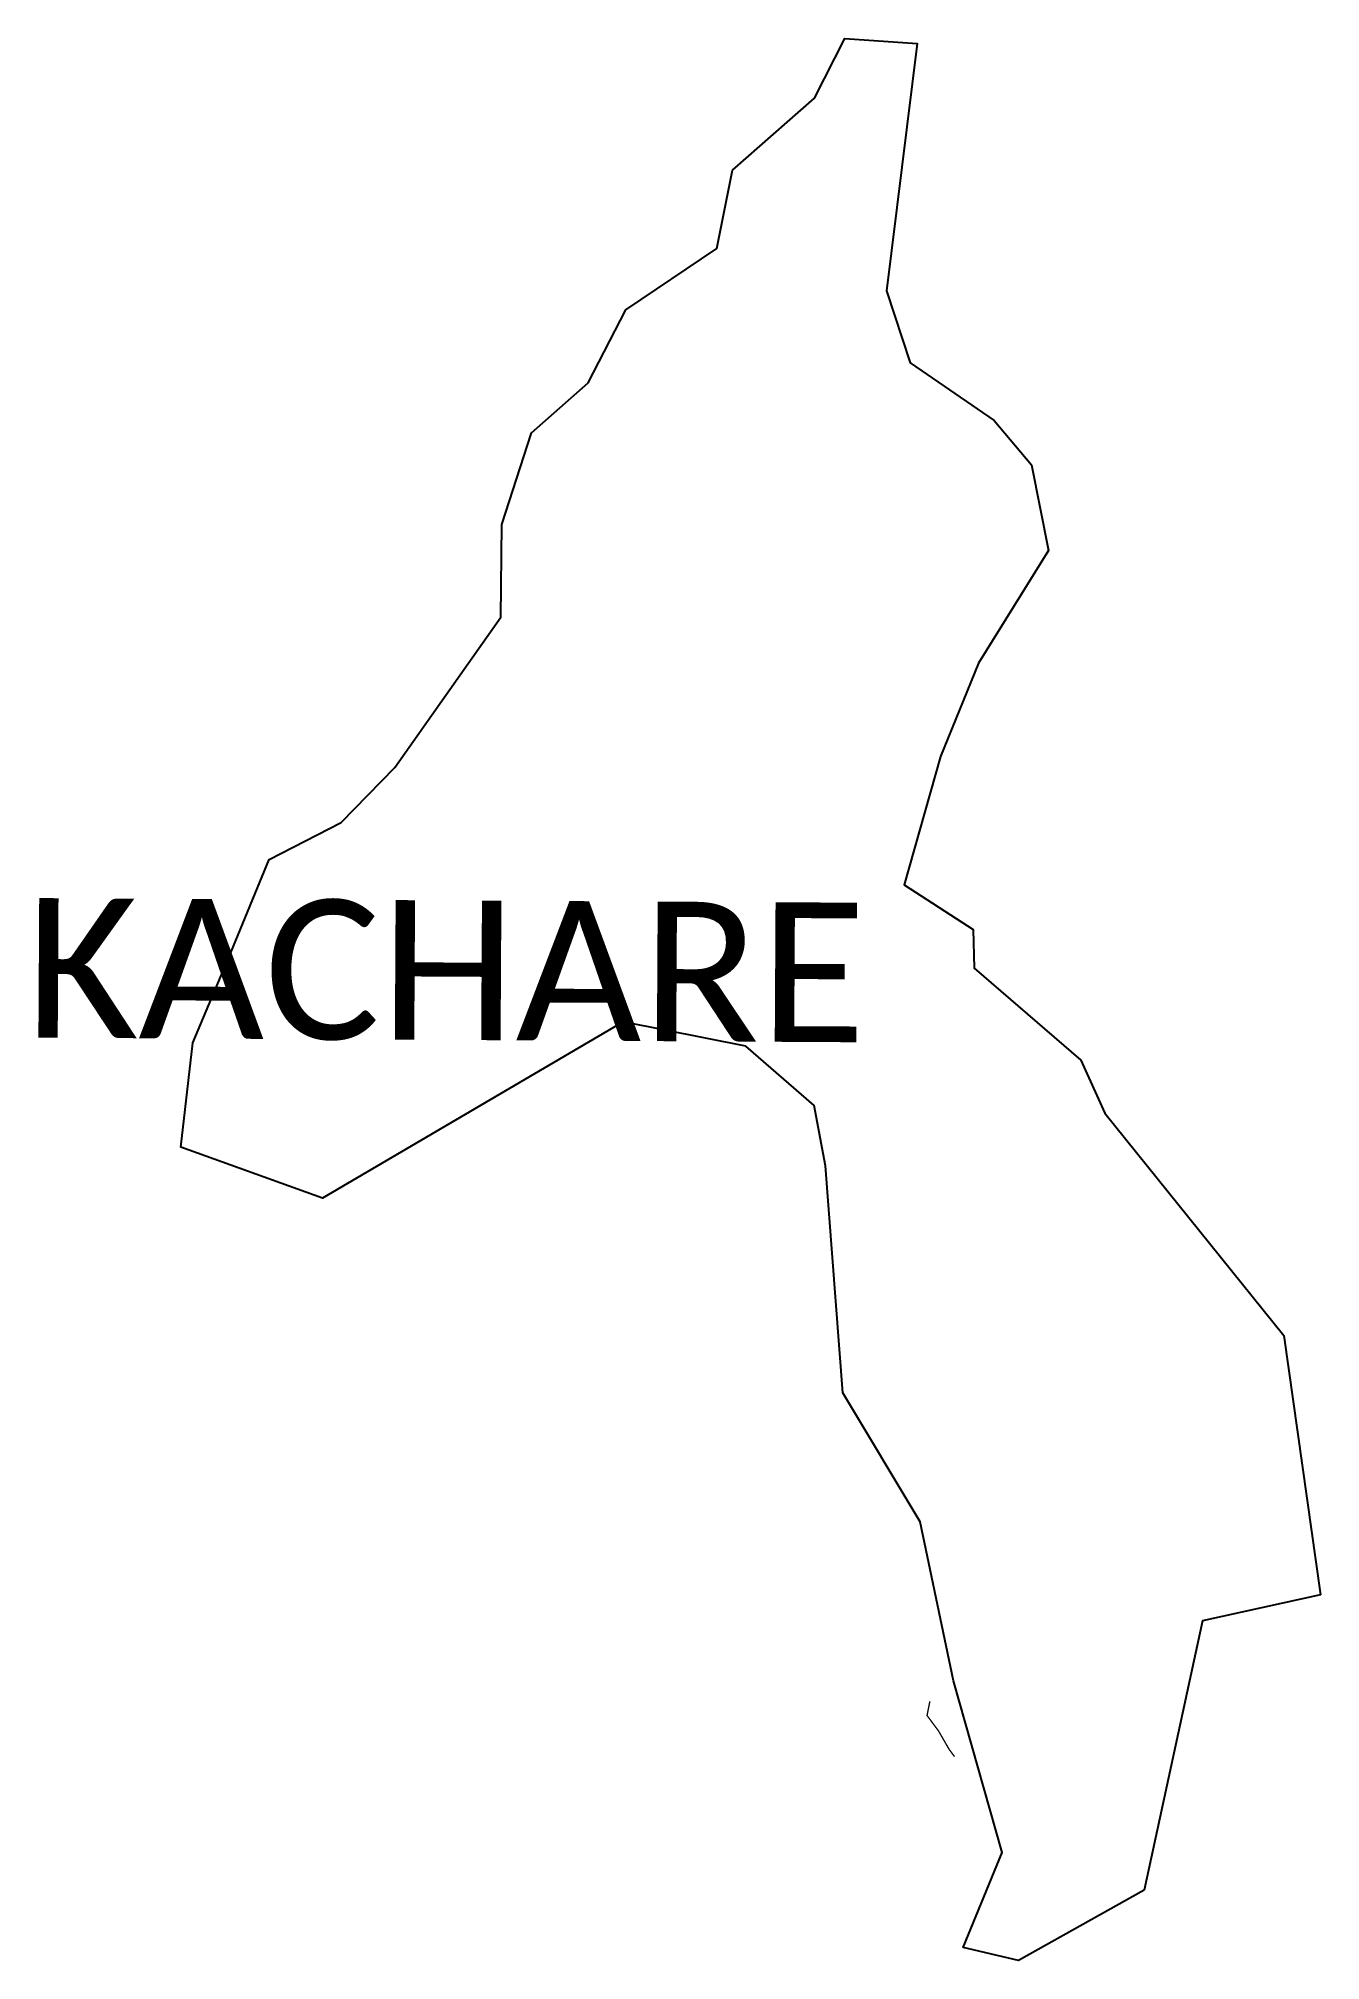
# Model space of a CAD drawing. Header units: metres. Extents: x 310969 to 311925, y 1908097 to 1909530.
import ezdxf

# ---------------------------------------------------------------- set-up
doc = ezdxf.new("R2010")
doc.units = ezdxf.units.M
for name, color, linetype in [('SEAWALL', 170, 'Continuous'), ('village', 3, 'Continuous'), ('VILLAGE NAME', 250, 'Continuous')]:
    doc.layers.add(name, color=color, linetype=linetype)
doc.styles.get("Standard").update_dxf_attribs({"font": 'simplex.shx'})

msp = doc.modelspace()

# ---------------------------------------------------------------- linework, layer by layer
at = {"layer": 'SEAWALL', "color": 30, "const_width": 1, "flags": 128}
msp.add_lwpolyline([(311634, 1908290.1), (311631.9, 1908279.5), (311640.4, 1908268.1), (311648.6, 1908253.9), (311652.4, 1908248.9)], dxfattribs=at)
at = {"layer": 'village', "color": 3, "true_color": 0x00ff00}
msp.add_polyline3d([(311925.4, 1908369.6, 0), (311837.2, 1908350.2, 0), (311793.9, 1908149.3, 0), (311700.2, 1908096.8, 0), (311658.8, 1908106.5, 0), (311687.8, 1908177.3, 0), (311651.6, 1908305.3, 0), (311626.8, 1908423.8, 0), (311569.1, 1908520.2, 0), (311556.2, 1908689.3, 0), (311547.7, 1908734.4, 0), (311496.7, 1908778.6, 0), (311405.4, 1908796.6, 0), (311181, 1908665.2, 0), (311075.5, 1908703.2, 0), (311084.3, 1908781, 0), (311112.9, 1908848.8, 0), (311141.2, 1908917.8, 0), (311194.9, 1908945.2, 0), (311235, 1908986.4, 0), (311314, 1909098.3, 0), (311314.9, 1909167.5, 0), (311336.9, 1909235.8, 0), (311379.1, 1909273.1, 0), (311407.4, 1909327.5, 0), (311475.1, 1909373.3, 0), (311486.8, 1909431.6, 0), (311547.9, 1909485.3, 0), (311570.6, 1909529.9, 0), (311624.5, 1909526.1, 0), (311601.7, 1909341.6, 0), (311619.2, 1909288, 0), (311682, 1909244.9, 0), (311709.8, 1909212, 0), (311722.5, 1909148, 0), (311670.3, 1909064.1, 0), (311641.9, 1908994.4, 0), (311614.8, 1908898.7, 0), (311666.3, 1908865.4, 0), (311667, 1908836.7, 0), (311746.6, 1908768.1, 0), (311764.5, 1908728.7, 0), (311897.9, 1908562.9, 0)], close=True, dxfattribs=at)

# ---------------------------------------------------------------- texts
at = {"layer": 'VILLAGE NAME', "insert": (310960, 1908889), "char_height": 104.042, "attachment_point": 1, "rotation": 359.6762}
msp.add_mtext_dynamic_manual_height_columns('{\\fCalibri|b0|i0|c0|p34;KACHARE}', width=942.03, gutter_width=520.2, heights=[0], dxfattribs=at)

doc.saveas('drawing.dxf')
